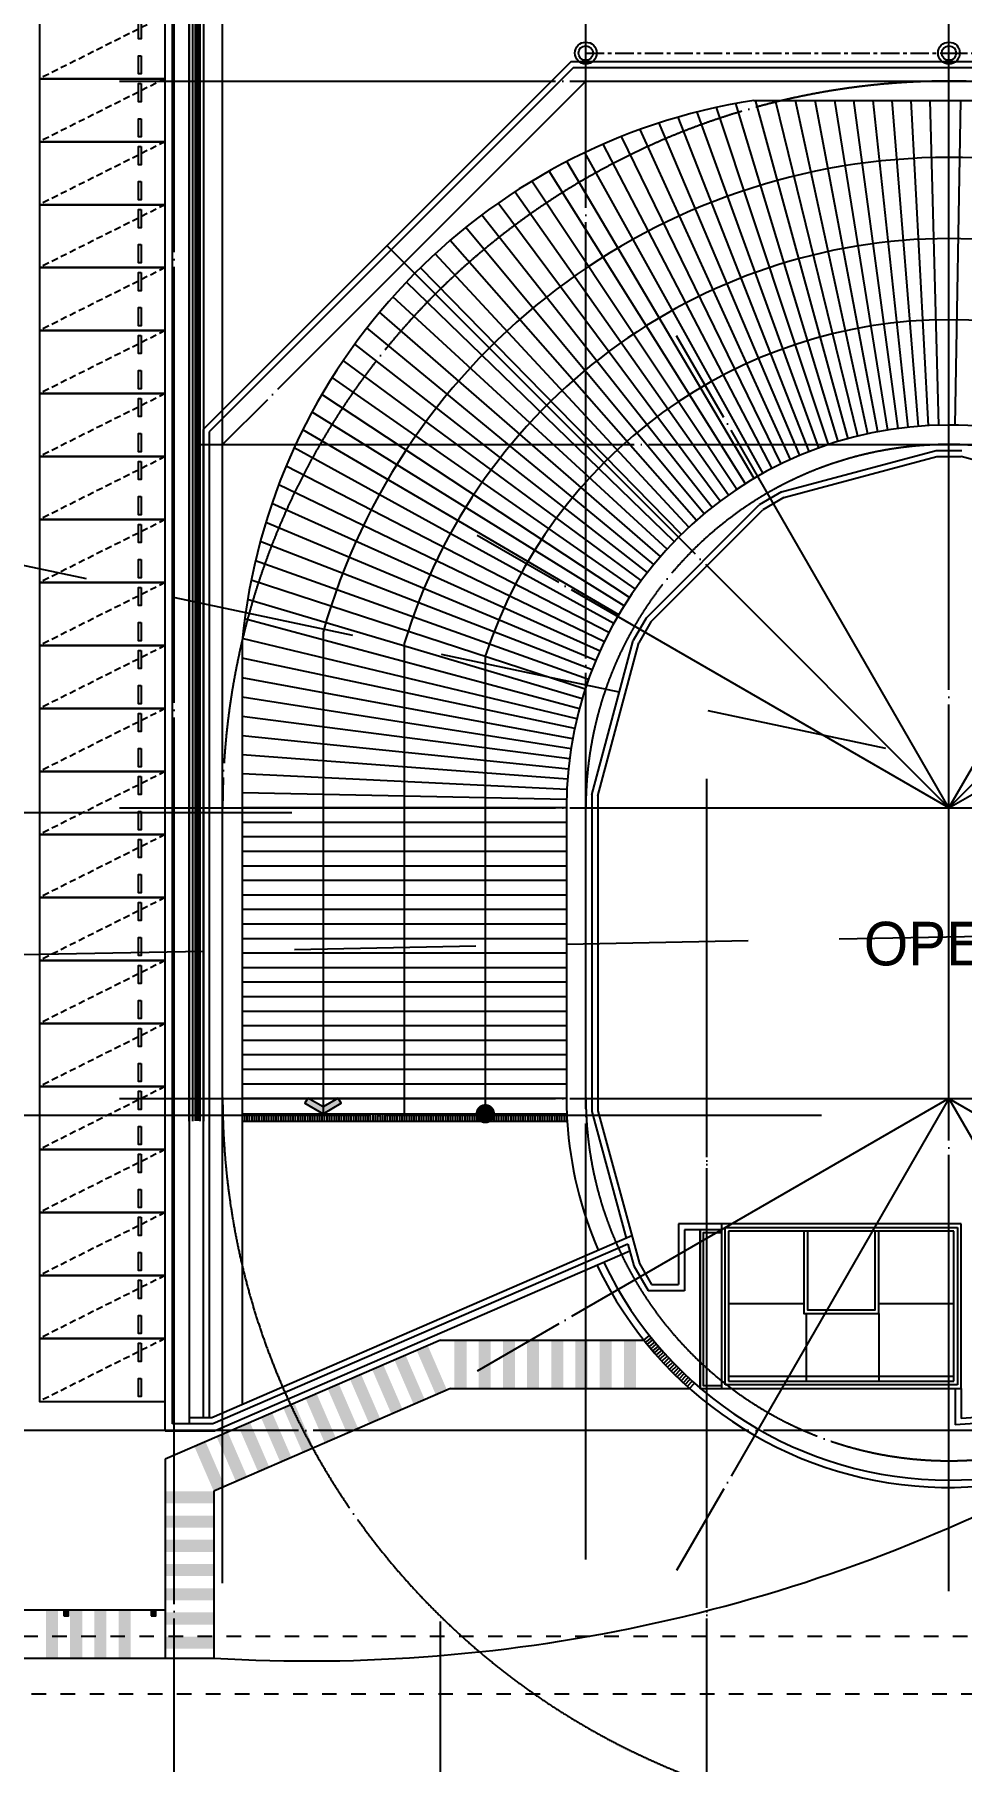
# Model space of a CAD drawing. Header units: millimetres. Extents: x 44352463 to 44913170, y -12080373 to -11704434.
# Drawn here: x 44604171 to 44642457, y -11937779 to -11866494 of the extents above; entities that cross this region are included whole.
import ezdxf

# ---------------------------------------------------------------- set-up
doc = ezdxf.new("R2010")
doc.units = ezdxf.units.MM
doc.header["$LTSCALE"] = 600
doc.header["$MEASUREMENT"] = 0
for name, pattern in [('03 단지-0902$0$HIDDEN', [0.375, 0.25, -0.125]), ('CEN', [6.2, 6, -0.1, 0, -0.1]), ('CENTERX2', [101.6, 63.5, -12.7, 12.7, -12.7]), ('HID', [0.345, 0.225, -0.12]), ('HIDDEN', [2, 1, -1])]:
    doc.linetypes.add(name, pattern=pattern)
doc.layers.get('0').update_dxf_attribs({"linetype": 'CONTINUOUS'})
for name, color, linetype in [('# 토목공사', 8, 'CONTINUOUS'), ('+우수계획', 6, 'CONTINUOUS'), ('-JS-보행로(신설)', 30, 'CONTINUOUS'), ('A-ELE-7', 8, 'CONTINUOUS'), ('A-LEAD', 7, 'CONTINUOUS'), ('A-중심선', 10, 'CEN'), ('CON-1', 2, 'CONTINUOUS'), ('ELE-4', 8, 'CONTINUOUS'), ('ELE-8', 8, 'CONTINUOUS'), ('ELE7', 7, 'CONTINUOUS'), ('ELeE-2', 6, 'CONTINUOUS'), ('FIN-1', 9, 'CONTINUOUS'), ('Parking(확장형)', 8, 'CONTINUOUS'), ('POST', 252, 'CONTINUOUS'), ('POST-Bolt', 254, 'CONTINUOUS'), ('POST-c', 254, 'CONTINUOUS'), ('SYM1', 7, 'CONTINUOUS'), ('TXT1', 3, 'CONTINUOUS'), ('t기존건물', 8, 'CONTINUOUS'), ('x-평면도$0$A-CON', 2, 'CONTINUOUS'), ('조경면적', 3, 'CONTINUOUS')]:
    doc.layers.add(name, color=color, linetype=linetype)
doc.styles.get("Standard").update_dxf_attribs({"font": ''})
doc.styles.add('돋움', font='')
doc.styles.get('Standard').set_extended_font_data('Dotum')
doc.styles.get('돋움').set_extended_font_data('Dotum')
doc.linetypes.add('KU105', pattern='A,0.9,[122,KACELINE.shx,S=0.006,R=0,X=0,Y=0],-0.2,["U",Standard,S=0.2,R=0,X=0.15,Y=-0.1],-0.25,-0.2', length=1.55)

# ---------------------------------------------------------------- blocks, each defined once
blk = doc.blocks.new('RRRRR')
at = {"layer": 't기존건물', "linetype": '03 단지-0902$0$HIDDEN', "ltscale": 50}
blk.add_line((11754859, -9234582, 105901), (11993154, -9289877, 99476), dxfattribs=at)
at = {"layer": 't기존건물', "linetype": '03 단지-0902$0$HIDDEN', "ltscale": 50, "extrusion": (-0.00015991, 1, 0), "elevation": -9291794}
blk.add_lwpolyline([(-11753376, 105951), (-11991669, 99476)], dxfattribs=at)
blk = doc.blocks.new('x-평면도$0$PARK-EX1')
at = {"layer": 'Parking(확장형)'}
blk.add_lwpolyline([(-5200, 2600), (-5200, 0), (0, 0), (0, 2600), (-5200, 2600)], dxfattribs=at)
at = {"layer": 'Parking(확장형)', "linetype": 'HID', "ltscale": 2}
blk.add_lwpolyline([(0, 2600), (-5200, 0)], dxfattribs=at)
at = {"layer": 'Parking(확장형)'}
for points in [[(-1000, 2400), (-1000, 1650), (-1100, 1650), (-1100, 2400)], [(-1000, 950), (-1000, 200), (-1100, 200), (-1100, 950)]]:
    blk.add_lwpolyline(points, close=True, dxfattribs=at)
blk = doc.blocks.new('A$C0B2276BF')
at = {"layer": '# 토목공사', "linetype": 'ByBlock', "ltscale": 0.01}
for radius in [300, 200]:
    blk.add_circle((300, 300), radius, dxfattribs=at)
blk = doc.blocks.new('A$C159fdbf0')
at = {"layer": '# 토목공사'}
for points in [[(-6798, -119632), (-6798, -62649), (54206, -62646)], [(-6648, -119632), (-6648, -62799), (54206, -62796)], [(-6348, -119632), (-6348, -63098), (54206, -63096)], [(-6198, -119632), (-6198, -63248), (54206, -63246)]]:
    blk.add_lwpolyline(points, dxfattribs=at)
at = {"layer": '# 토목공사', "linetype": 'KU105', "ltscale": 4, "const_width": 200, "flags": 128}
blk.add_lwpolyline([(-6498, -119632), (-6498, -62949), (54206, -62946)], dxfattribs=at)
at = {"layer": '# 토목공사', "linetype": 'CENTERX2', "ltscale": 0.02}
blk.add_lwpolyline([(9577, -75544), (24577, -75544), (46792, -75544)], dxfattribs=at)
at = {"layer": '# 토목공사', "linetype": 'HIDDEN'}
blk.add_lwpolyline([(106202, -107825), (107092, -110054), (83130, -119614), (55687, -143292), (-162459, -143292), (-162459, -143292), (-172759, -143292), (-172759, -140892), (-162459, -140892), (54795, -140892), (81867, -117534), (106202, -107825)], dxfattribs=at)
at = {"layer": '+우수계획', "xscale": 1.5, "yscale": 1.5, "zscale": 1.5}
for p in [(9127, -75994), (24127, -75994)]:
    blk.add_blockref('A$C0B2276BF', p, dxfattribs=at)

msp = doc.modelspace()

# ---------------------------------------------------------------- hatches: boundary and pattern name
at = {"layer": 'A-LEAD'}
h = msp.add_hatch(dxfattribs=at)
h.set_pattern_fill('GRASS', color=256, scale=80)
h.set_pattern_definition([(90, (36562275.6, -15676925.4), (-1436.84, 1436.84), [381, -2492.68]), (45, (36562275.6, -15676925.4), (-1436.841, 1436.841), [381, -1651]), (135, (36562275.6, -15676925.4), (-1436.841, -1436.841), [381, -1651])])
edge = h.paths.add_edge_path()
edge.add_line((44696406.396, -11841866.397), (44692040.637, -11847073.289))
edge.add_line((44692040.637, -11847073.289), (44690069.258, -11844779.23))
edge.add_line((44690069.258, -11844779.23), (44684773.006, -11838620.132))
edge.add_line((44684773.006, -11838620.132), (44674603.207, -11827542.254))
edge.add_line((44674603.207, -11827542.254), (44670703.559, -11830059.606))
edge.add_line((44670703.559, -11830059.606), (44665285.531, -11833556.654))
edge.add_line((44665285.531, -11833556.654), (44656608.715, -11825452.223))
edge.add_line((44656608.715, -11825452.223), (44653159.244, -11817029.426))
edge.add_line((44653159.244, -11817029.426), (44650470.871, -11812448.377))
edge.add_line((44650470.871, -11812448.377), (44640521.438, -11802721.988))
edge.add_line((44640521.438, -11802721.988), (44636291.596, -11801270.17))
edge.add_line((44636291.596, -11801270.17), (44632574.149, -11797723.14))
edge.add_line((44632574.149, -11797723.14), (44626666.136, -11794747.132))
edge.add_line((44626666.136, -11794747.132), (44617362.678, -11791713.611))
edge.add_line((44617362.678, -11791713.611), (44617785.461, -11798848.713))
edge.add_line((44617785.461, -11798848.713), (44616960.678, -11802103.544))
edge.add_line((44616960.678, -11802103.544), (44622785.201, -11804088.298))
edge.add_line((44622785.201, -11804088.298), (44626687.979, -11806054.379))
edge.add_line((44626687.979, -11806054.379), (44630913.744, -11810085.969))
edge.add_line((44630913.744, -11810085.969), (44635084.402, -11811516.84))
edge.add_line((44635084.402, -11811516.84), (44642463.916, -11818730.665))
edge.add_line((44642463.916, -11818730.665), (44644114.922, -11821544.994))
edge.add_line((44644114.922, -11821544.994), (44648124.595, -11831333.294))
edge.add_line((44648124.595, -11831333.294), (44648525.925, -11831708.042))
edge.add_line((44648525.925, -11831708.042), (44655498.828, -11831810.718))
edge.add_line((44655498.828, -11831810.718), (44655573.689, -11836797.34))
edge.add_line((44655573.689, -11836797.34), (44654050.076, -11836868.123))
edge.add_line((44654050.076, -11836868.123), (44664099.067, -11846253.685))
edge.add_line((44664099.067, -11846253.685), (44672829.8, -11840617.842))
edge.add_line((44672829.8, -11840617.842), (44685243.16, -11854334.519))
edge.add_line((44685243.16, -11854334.519), (44693197.199, -11860730.796))
edge.add_line((44693197.199, -11860730.796), (44696190.707, -11864947.452))
edge.add_line((44696190.707, -11864947.452), (44696424.993, -11866078.703))
edge.add_line((44696424.993, -11866078.703), (44699366.974, -11871539.329))
edge.add_line((44699366.974, -11871539.329), (44701379.02, -11873623.791))
edge.add_line((44701379.02, -11873623.791), (44698660.775, -11882216.731))
edge.add_line((44698660.775, -11882216.731), (44692129.86, -11893203.467))
edge.add_line((44692129.86, -11893203.467), (44694988.945, -11900076.403))
edge.add_line((44694988.945, -11900076.403), (44696180.974, -11901451.579))
edge.add_line((44696180.974, -11901451.579), (44711244.921, -11888393.864))
edge.add_arc((44702729.969, -11878570.646), 13000, 310.91936792, 390.20404832)
edge.add_line((44713965.079, -11872030.593), (44704079.754, -11855048.664))
edge.add_line((44704079.754, -11855048.664), (44696406.396, -11841866.397))
at = {"layer": 'SYM1'}
msp.add_hatch(color=256, dxfattribs=at).paths.add_polyline_path([(44616090.362, -11910762.171), (44616718.606, -11910399.453), (44616839.512, -11910608.868), (44616090.362, -11911041.39), (44615341.212, -11910608.868), (44615462.117, -11910399.453)])

# ---------------------------------------------------------------- linework, layer by layer
at = {"layer": '-JS-보행로(신설)'}
msp.add_arc((44615472.767, -11867208.503), 66423.025, 266.63310588, 298.43845925, dxfattribs=at)
at = {"layer": 'A-ELE-7'}
for p, q in [((44636563.302, -11883559.902), (44631543.981, -11869691.531)), ((44636962.03, -11883421.592), (44632341.305, -11869503.612)), ((44637364.31, -11883293.981), (44633142.571, -11869342.164)), ((44637769.855, -11883177.16), (44633946.791, -11869207.201)), ((44638178.374, -11883071.212), (44634781.948, -11869216.849)), ((44638589.578, -11882976.212), (44635603.628, -11869216.849)), ((44639003.172, -11882892.23), (44636415.835, -11869216.849)), ((44639418.861, -11882819.324), (44637219.872, -11869216.849)), ((44639836.35, -11882757.546), (44638016.993, -11869216.849)), ((44640255.339, -11882706.941), (44638808.411, -11869216.849)), ((44640675.53, -11882667.545), (44639595.306, -11869216.849)), ((44641096.624, -11882639.386), (44640378.831, -11869216.849)), ((44641518.319, -11882622.483), (44641160.121, -11869216.849)), ((44641940.315, -11882616.85), (44641940.296, -11869216.849)), ((44642201.955, -11882619.018), (44642423.902, -11869216.849)), ((44635391.26, -11884038.002), (44629185.584, -11870413.312)), ((44635777.637, -11883868.217), (44629965.128, -11870146.504)), ((44636168.411, -11883708.813), (44630751.591, -11869905.862)), ((44634632.795, -11884408.22), (44627651.195, -11871024.627)), ((44635009.555, -11884218.045), (44628413.945, -11870706.098)), ((44633895.181, -11884818.411), (44626156.246, -11871737.77)), ((44634261.249, -11884608.389), (44626898.307, -11871368.624)), ((44633180.523, -11885267.404), (44624708.394, -11872550.013)), ((44633534.854, -11885038.135), (44625425.962, -11872131.701)), ((44632832.442, -11885506.056), (44624004.462, -11872992.259)), ((44632156.018, -11886010.818), (44622641.09, -11873946.567)), ((44632490.859, -11885753.92), (44623315.067, -11873457.953)), ((44631828.158, -11886276.568), (44621983.39, -11874457.536)), ((44631507.513, -11886550.98), (44621342.799, -11874990.256)), ((44630888.776, -11887125.002), (44620116.144, -11876118.355)), ((44631194.311, -11886833.859), (44620720.124, -11875544.087)), ((44630591.126, -11887424.201), (44619531.606, -11876712.35)), ((44630301.573, -11887731.244), (44618967.226, -11877325.332)), ((44630020.324, -11888045.911), (44618423.687, -11877956.53)), ((44629747.58, -11888367.978), (44617901.637, -11878605.145)), ((44629483.535, -11888697.215), (44617401.687, -11879270.35)), ((44629228.378, -11889033.387), (44616924.412, -11879951.293)), ((44628982.291, -11889376.254), (44616470.346, -11880647.1)), ((44628745.449, -11889725.572), (44616039.986, -11881356.875)), ((44628518.021, -11890081.091), (44615633.787, -11882079.703)), ((44628300.17, -11890442.557), (44615252.162, -11882814.654)), ((44628092.051, -11890809.714), (44614895.482, -11883560.781)), ((44627893.812, -11891182.298), (44614564.078, -11884317.124)), ((44627705.595, -11891560.044), (44614258.234, -11885082.716)), ((44627527.535, -11891942.683), (44613978.193, -11885856.577)), ((44627359.758, -11892329.941), (44613724.154, -11886637.726)), ((44627202.384, -11892721.542), (44613496.272, -11887425.174)), ((44627055.525, -11893117.208), (44613294.658, -11888217.934)), ((44626919.287, -11893516.654), (44613119.379, -11889015.016)), ((44626793.766, -11893919.597), (44612970.462, -11889815.436)), ((44626679.052, -11894325.749), (44612847.887, -11890618.213)), ((44626575.227, -11894734.82), (44612751.595, -11891422.374)), ((44626482.365, -11895146.519), (44612740.185, -11892239.373)), ((44626400.532, -11895560.551), (44612740.185, -11893049.892)), ((44626329.786, -11895976.621), (44612740.185, -11893852.489)), ((44626270.179, -11896394.433), (44612740.185, -11894648.411)), ((44626221.752, -11896813.687), (44612740.185, -11895438.862)), ((44626184.541, -11897234.086), (44612740.185, -11896225.018)), ((44626158.571, -11897655.329), (44612740.185, -11897008.027)), ((44626143.862, -11898077.115), (44612740.185, -11897789.021)), ((44626140.209, -11898416.634), (44612740.185, -11898416.634)), ((44626140.209, -11899016.634), (44612740.185, -11899016.634)), ((44626140.209, -11899616.634), (44612740.185, -11899616.634)), ((44626140.209, -11900216.634), (44612740.185, -11900216.634)), ((44626140.209, -11900816.634), (44612740.185, -11900816.634)), ((44626140.209, -11901416.634), (44612740.185, -11901416.634)), ((44626140.209, -11902016.634), (44612740.185, -11902016.634)), ((44626140.209, -11902616.634), (44612740.185, -11902616.634)), ((44626140.209, -11903216.634), (44612740.185, -11903216.634)), ((44626140.209, -11903816.634), (44612740.185, -11903816.634)), ((44626140.209, -11904416.634), (44612740.185, -11904416.634)), ((44626140.209, -11905016.634), (44612740.185, -11905016.634)), ((44626140.209, -11905616.634), (44612740.185, -11905616.634)), ((44626140.209, -11906216.634), (44612740.185, -11906216.634)), ((44626140.209, -11906816.634), (44612740.185, -11906816.634)), ((44626140.209, -11907416.634), (44612740.185, -11907416.634)), ((44626140.209, -11908016.634), (44612740.185, -11908016.634)), ((44626140.209, -11908616.634), (44612740.185, -11908616.634)), ((44626140.209, -11909216.634), (44612740.185, -11909216.634)), ((44626140.209, -11909816.634), (44612740.185, -11909816.634)), ((44626140.209, -11910416.634), (44612740.185, -11910416.634)), ((44612740.35, -11911041.601), (44612740.35, -11911341.601)), ((44612840.35, -11911041.601), (44612840.35, -11911341.601)), ((44612940.35, -11911041.601), (44612940.35, -11911341.601)), ((44613040.35, -11911041.601), (44613040.35, -11911341.601)), ((44613140.35, -11911041.601), (44613140.35, -11911341.601)), ((44613240.35, -11911041.601), (44613240.35, -11911341.601)), ((44613340.35, -11911041.601), (44613340.35, -11911341.601)), ((44613440.35, -11911041.601), (44613440.35, -11911341.601)), ((44613540.35, -11911041.601), (44613540.35, -11911341.601)), ((44613640.35, -11911041.601), (44613640.35, -11911341.601)), ((44613740.35, -11911041.601), (44613740.35, -11911341.601)), ((44613840.35, -11911041.601), (44613840.35, -11911341.601)), ((44613940.35, -11911041.601), (44613940.35, -11911341.601)), ((44614040.35, -11911041.601), (44614040.35, -11911341.601)), ((44614140.35, -11911041.601), (44614140.35, -11911341.601)), ((44614240.35, -11911041.601), (44614240.35, -11911341.601)), ((44614340.35, -11911041.601), (44614340.35, -11911341.601)), ((44614440.35, -11911041.601), (44614440.35, -11911341.601)), ((44614540.35, -11911041.601), (44614540.35, -11911341.601)), ((44614640.35, -11911041.601), (44614640.35, -11911341.601)), ((44614740.35, -11911041.601), (44614740.35, -11911341.601)), ((44614840.35, -11911041.601), (44614840.35, -11911341.601)), ((44614940.35, -11911041.601), (44614940.35, -11911341.601)), ((44615040.35, -11911041.601), (44615040.35, -11911341.601)), ((44615140.35, -11911041.601), (44615140.35, -11911341.601)), ((44615240.35, -11911041.601), (44615240.35, -11911341.601)), ((44615340.35, -11911041.601), (44615340.35, -11911341.601)), ((44615440.35, -11911041.601), (44615440.35, -11911341.601)), ((44615540.35, -11911041.601), (44615540.35, -11911341.601)), ((44615640.35, -11911041.601), (44615640.35, -11911341.601)), ((44615740.35, -11911041.601), (44615740.35, -11911341.601)), ((44615840.35, -11911041.601), (44615840.35, -11911341.601)), ((44615940.35, -11911041.601), (44615940.35, -11911341.601)), ((44616040.35, -11911041.601), (44616040.35, -11911341.601)), ((44616140.35, -11911041.601), (44616140.35, -11911341.601)), ((44616240.35, -11911041.601), (44616240.35, -11911341.601)), ((44616340.35, -11911041.601), (44616340.35, -11911341.601)), ((44616440.35, -11911041.601), (44616440.35, -11911341.601)), ((44616540.35, -11911041.601), (44616540.35, -11911341.601)), ((44616640.35, -11911041.601), (44616640.35, -11911341.601)), ((44616740.35, -11911041.601), (44616740.35, -11911341.601)), ((44616840.35, -11911041.601), (44616840.35, -11911341.601)), ((44616940.35, -11911041.601), (44616940.35, -11911341.601)), ((44617040.35, -11911041.601), (44617040.35, -11911341.601)), ((44617140.35, -11911041.601), (44617140.35, -11911341.601)), ((44617240.35, -11911041.601), (44617240.35, -11911341.601)), ((44617340.35, -11911041.601), (44617340.35, -11911341.601)), ((44617440.35, -11911041.601), (44617440.35, -11911341.601)), ((44617540.35, -11911041.601), (44617540.35, -11911341.601)), ((44617640.35, -11911041.601), (44617640.35, -11911341.601)), ((44617740.35, -11911041.601), (44617740.35, -11911341.601)), ((44617840.35, -11911041.601), (44617840.35, -11911341.601)), ((44617940.35, -11911041.601), (44617940.35, -11911341.601)), ((44618040.35, -11911041.601), (44618040.35, -11911341.601)), ((44618140.35, -11911041.601), (44618140.35, -11911341.601)), ((44618240.35, -11911041.601), (44618240.35, -11911341.601)), ((44618340.35, -11911041.601), (44618340.35, -11911341.601)), ((44618440.35, -11911041.601), (44618440.35, -11911341.601)), ((44618540.35, -11911041.601), (44618540.35, -11911341.601)), ((44618640.35, -11911041.601), (44618640.35, -11911341.601)), ((44618740.35, -11911041.601), (44618740.35, -11911341.601)), ((44618840.35, -11911041.601), (44618840.35, -11911341.601)), ((44618940.35, -11911041.601), (44618940.35, -11911341.601)), ((44619040.35, -11911041.601), (44619040.35, -11911341.601)), ((44619140.35, -11911041.601), (44619140.35, -11911341.601)), ((44619240.35, -11911041.601), (44619240.35, -11911341.601)), ((44619340.35, -11911041.601), (44619340.35, -11911341.601)), ((44619440.35, -11911041.601), (44619440.35, -11911341.601)), ((44619540.35, -11911041.601), (44619540.35, -11911341.601)), ((44619640.35, -11911041.601), (44619640.35, -11911341.601)), ((44619740.35, -11911041.601), (44619740.35, -11911341.601)), ((44619840.35, -11911041.601), (44619840.35, -11911341.601)), ((44619940.35, -11911041.601), (44619940.35, -11911341.601)), ((44620040.35, -11911041.601), (44620040.35, -11911341.601)), ((44620140.35, -11911041.601), (44620140.35, -11911341.601)), ((44620240.35, -11911041.601), (44620240.35, -11911341.601)), ((44620340.35, -11911041.601), (44620340.35, -11911341.601)), ((44620440.35, -11911041.601), (44620440.35, -11911341.601)), ((44620540.35, -11911041.601), (44620540.35, -11911341.601)), ((44620640.35, -11911041.601), (44620640.35, -11911341.601)), ((44620740.35, -11911041.601), (44620740.35, -11911341.601)), ((44620840.35, -11911041.601), (44620840.35, -11911341.601)), ((44620940.35, -11911041.601), (44620940.35, -11911341.601)), ((44621040.35, -11911041.601), (44621040.35, -11911341.601)), ((44621140.35, -11911041.601), (44621140.35, -11911341.601)), ((44621240.35, -11911041.601), (44621240.35, -11911341.601)), ((44621340.35, -11911041.601), (44621340.35, -11911341.601)), ((44621440.35, -11911041.601), (44621440.35, -11911341.601)), ((44621540.35, -11911041.601), (44621540.35, -11911341.601)), ((44621640.35, -11911041.601), (44621640.35, -11911341.601)), ((44621740.35, -11911041.601), (44621740.35, -11911341.601)), ((44621840.35, -11911041.601), (44621840.35, -11911341.601)), ((44621940.35, -11911041.601), (44621940.35, -11911341.601)), ((44622040.35, -11911041.601), (44622040.35, -11911341.601)), ((44622140.35, -11911041.601), (44622140.35, -11911341.601)), ((44622240.35, -11911041.601), (44622240.35, -11911341.601)), ((44622340.35, -11911041.601), (44622340.35, -11911341.601)), ((44622440.35, -11911041.601), (44622440.35, -11911341.601)), ((44622540.35, -11911041.601), (44622540.35, -11911341.601)), ((44622640.35, -11911041.601), (44622640.35, -11911341.601)), ((44622740.35, -11911041.601), (44622740.35, -11911341.601)), ((44622840.35, -11911041.601), (44622840.35, -11911341.601)), ((44622940.35, -11911041.601), (44622940.35, -11911341.601)), ((44623040.35, -11911041.601), (44623040.35, -11911341.601)), ((44623140.35, -11911041.601), (44623140.35, -11911341.601)), ((44623240.35, -11911041.601), (44623240.35, -11911341.601)), ((44623340.35, -11911041.601), (44623340.35, -11911341.601)), ((44623440.35, -11911041.601), (44623440.35, -11911341.601)), ((44623540.35, -11911041.601), (44623540.35, -11911341.601)), ((44623640.35, -11911041.601), (44623640.35, -11911341.601)), ((44623740.35, -11911041.601), (44623740.35, -11911341.601)), ((44623840.35, -11911041.601), (44623840.35, -11911341.601)), ((44623940.35, -11911041.601), (44623940.35, -11911341.601)), ((44624040.35, -11911041.601), (44624040.35, -11911341.601)), ((44624140.35, -11911041.601), (44624140.35, -11911341.601)), ((44624240.35, -11911041.601), (44624240.35, -11911341.601)), ((44624340.35, -11911041.601), (44624340.35, -11911341.601)), ((44624440.35, -11911041.601), (44624440.35, -11911341.601)), ((44624540.35, -11911041.601), (44624540.35, -11911341.601)), ((44624640.35, -11911041.601), (44624640.35, -11911341.601)), ((44624740.35, -11911041.601), (44624740.35, -11911341.601)), ((44624840.35, -11911041.601), (44624840.35, -11911341.601)), ((44624940.35, -11911041.601), (44624940.35, -11911341.601)), ((44625040.35, -11911041.601), (44625040.35, -11911341.601)), ((44625140.35, -11911041.601), (44625140.35, -11911341.601)), ((44625240.35, -11911041.601), (44625240.35, -11911341.601)), ((44625340.35, -11911041.601), (44625340.35, -11911341.601)), ((44625440.35, -11911041.601), (44625440.35, -11911341.601)), ((44625540.35, -11911041.601), (44625540.35, -11911341.601)), ((44625640.35, -11911041.601), (44625640.35, -11911341.601)), ((44625740.35, -11911041.601), (44625740.35, -11911341.601)), ((44625840.35, -11911041.601), (44625840.35, -11911341.601)), ((44625940.35, -11911041.601), (44625940.35, -11911341.601)), ((44626040.35, -11911041.601), (44626040.35, -11911341.601)), ((44626140.35, -11911041.601), (44626140.35, -11911341.601)), ((44629338.089, -11920386.729), (44629572.912, -11920200.024)), ((44629642.882, -11920287.391), (44629409.389, -11920475.754)), ((44629481.317, -11920564.272), (44629713.47, -11920374.259)), ((44629784.671, -11920460.625), (44629553.87, -11920652.278)), ((44629627.045, -11920739.768), (44629856.483, -11920546.485)), ((44629928.901, -11920631.834), (44629700.838, -11920826.737)), ((44629775.245, -11920913.182), (44630001.922, -11920716.668)), ((44630075.542, -11920800.982), (44629850.263, -11920999.097)), ((44629925.888, -11921084.479), (44630149.757, -11920884.772)), ((44630224.564, -11920968.035), (44630002.115, -11921169.322)), ((44630078.942, -11921253.624), (44630299.959, -11921050.766)), ((44630375.938, -11921132.96), (44630156.364, -11921337.379)), ((44630234.377, -11921420.583), (44630452.498, -11921214.615)), ((44630529.634, -11921295.724), (44630312.978, -11921503.233)), ((44630392.162, -11921585.324), (44630607.343, -11921376.286)), ((44630685.621, -11921456.294), (44630471.926, -11921666.852)), ((44630552.265, -11921747.813), (44630764.463, -11921535.746)), ((44630843.867, -11921614.638), (44630633.176, -11921828.202)), ((44630714.655, -11921908.017), (44630923.827, -11921692.965)), ((44631004.34, -11921770.724), (44630796.697, -11921987.252)), ((44630879.298, -11922065.904), (44631085.402, -11921847.91)), ((44631167.009, -11921924.521), (44630962.454, -11922143.969)), ((44631046.161, -11922221.442), (44631249.156, -11922000.551)), ((44631331.84, -11922075.997), (44631130.415, -11922298.321)), ((44631228.805, -11922386.729), (44631428.396, -11922162.757))]:
    msp.add_line(p, q, dxfattribs=at)
at = {"layer": 'A-중심선', "ltscale": 5}
for p, q in [((44609940.232, -12042884.796), (44609940.232, -11824697.371)), ((44611940.209, -11929444.407), (44611940.209, -11824697.418)), ((44611940.232, -11930423.108), (44611940.232, -11824699.043)), ((44626940.209, -11929444.407), (44626940.209, -11824699.043)), ((44641940.209, -11930744.407), (44641940.209, -11824699.043)), ((44641940.209, -11930744.407), (44641940.209, -11824699.043)), ((44626940.209, -11929444.407), (44626940.209, -11834059.679)), ((44607685.86, -11868416.85), (44745280.078, -11868416.85)), ((44626940.209, -11868416.85), (44611940.162, -11883416.85)), ((44667440.185, -11872916.809), (44641940.185, -11898416.809)), ((44618728.053, -11875204.718), (44641940.185, -11898416.809)), ((44641940.185, -11898416.809), (44630690.185, -11878931.238)), ((44641940.185, -11898416.809), (44653190.185, -11878931.238)), ((44610933.674, -11883416.85), (44745280.078, -11883416.85)), ((44641940.185, -11898416.809), (44622454.614, -11887166.809)), ((44641940.185, -11898416.809), (44661425.757, -11887166.809)), ((44631940.232, -12043040.156), (44631940.232, -11897224.108)), ((44631940.232, -12042884.796), (44631940.232, -11897582.749)), ((44614794.472, -11898616.81), (44413938.371, -11898616.81)), ((44607685.86, -11898416.85), (44745280.078, -11898416.85)), ((44609940.209, -11916538.903), (44609940.209, -11904405.263)), ((44607685.86, -11910416.85), (44745280.078, -11910416.85)), ((44641940.185, -11910416.89), (44622454.614, -11921666.89)), ((44641940.185, -11910416.89), (44630690.185, -11929902.462)), ((44641940.185, -11910416.89), (44661425.757, -11921666.89)), ((44641940.185, -11910416.89), (44653190.185, -11929902.462)), ((44636673.501, -11911116.81), (44413938.371, -11911116.81)), ((44745280.078, -11924116.81), (44413938.371, -11924116.81)), ((44620940.232, -12042884.796), (44620940.232, -11932008.425))]:
    msp.add_line(p, q, dxfattribs=at)
for centre, radius, start, end in [((44641940.185, -11898416.809), 29999.96, 359.99992284, 180.00007716), ((44641940.115, -11898416.85), 15000.047, 0, 180), ((44641940.194, -11910366.85), 30000, 180, 0), ((44641940.194, -11910366.85), 15000, 180, 0)]:
    msp.add_arc(centre, radius, start, end, dxfattribs=at)
at = {"layer": 'CON-1'}
for p, q in [((44642440.216, -11915586.71), (44632540.216, -11915586.71)), ((44632540.216, -11915586.71), (44632540.216, -11922386.706)), ((44632690.216, -11915736.71), (44642290.216, -11915736.71)), ((44632690.216, -11922236.706), (44632690.216, -11915736.71)), ((44642140.216, -11915886.71), (44632840.216, -11915886.711)), ((44632840.216, -11915886.711), (44632840.216, -11922086.706)), ((44642140.216, -11922086.706), (44642140.216, -11915886.71)), ((44642290.216, -11915736.71), (44642290.216, -11922236.705)), ((44642440.216, -11922386.706), (44642440.216, -11915586.71)), ((44632540.216, -11922386.706), (44642440.216, -11922386.706)), ((44642290.216, -11922236.705), (44632690.216, -11922236.706)), ((44632840.216, -11922086.706), (44642140.216, -11922086.706))]:
    msp.add_line(p, q, dxfattribs=at)
for points in [[(44635940.223, -11915886.71), (44635940.223, -11919286.664), (44639040.223, -11919286.664), (44639040.223, -11915886.71)], [(44636090.223, -11915886.71), (44636090.223, -11919136.664), (44638890.223, -11919136.664), (44638890.223, -11915886.71)]]:
    msp.add_lwpolyline(points, dxfattribs=at)
at = {"layer": 'ELE-8'}
for p, q in [((44635940.223, -11918886.71), (44632840.216, -11918886.711)), ((44642140.216, -11918886.71), (44639040.223, -11918886.71)), ((44636040.223, -11919286.664), (44636040.223, -11922086.706)), ((44639040.223, -11919286.664), (44639040.223, -11922086.706)), ((44642140.216, -11921886.71), (44632840.216, -11921886.711)), ((44642140.216, -11921886.71), (44632840.216, -11921886.711))]:
    msp.add_line(p, q, dxfattribs=at)
at = {"layer": 'ELE7'}
for p, q in [((44626315.921, -11867616.849), (44611140.185, -11882792.585)), ((44626419.475, -11867866.849), (44611390.185, -11882896.139)), ((44657564.449, -11867616.849), (44626315.921, -11867616.849)), ((44657460.896, -11867866.849), (44626419.475, -11867866.849)), ((44633883.503, -11869216.849), (44649996.868, -11869216.849)), ((44611140.185, -11882792.585), (44611140.185, -11923596.356)), ((44611390.185, -11882896.139), (44611390.185, -11923596.356)), ((44635026.725, -11885376.519), (44641407.295, -11883666.826)), ((44635123.221, -11885609.481), (44641440.209, -11883916.826)), ((44641407.295, -11883666.826), (44642473.122, -11883666.826)), ((44641440.209, -11883916.826), (44642440.209, -11883916.826)), ((44648757.196, -11885609.481), (44642440.209, -11883916.826)), ((44635026.725, -11885376.519), (44634103.692, -11885909.431)), ((44629432.79, -11890580.333), (44634103.692, -11885909.431)), ((44629632.84, -11890733.837), (44634257.196, -11886109.481)), ((44635123.221, -11885609.481), (44634257.196, -11886109.481)), ((44629432.79, -11890580.333), (44628899.877, -11891503.366)), ((44629632.84, -11890733.837), (44629132.84, -11891599.862)), ((44612740.185, -11891535.225), (44612740.185, -11911341.857)), ((44627190.209, -11897883.936), (44628899.877, -11891503.366)), ((44627440.209, -11897916.85), (44629132.84, -11891599.862)), ((44627190.209, -11897883.936), (44627190.209, -11910950.234)), ((44627440.209, -11897916.85), (44627440.209, -11910916.85)), ((44626140.209, -11898416.844), (44626140.209, -11910366.905)), ((44612740.185, -11911041.857), (44626154.632, -11911041.857)), ((44627190.209, -11910950.234), (44628613.534, -11916184.521)), ((44627440.209, -11910916.85), (44629154.546, -11917221.332)), ((44612740.185, -11911341.857), (44626170.318, -11911341.857)), ((44612740.185, -11911341.857), (44612740.185, -11923054.286)), ((44630763.393, -11915586.71), (44630763.393, -11918087.311)), ((44632540.216, -11915586.71), (44630763.393, -11915586.71)), ((44631013.393, -11915836.71), (44631013.393, -11918348.468)), ((44632520.195, -11915836.71), (44631013.393, -11915836.71)), ((44631670.195, -11922386.706), (44631670.195, -11915836.71)), ((44628845.333, -11916084.201), (44611487.674, -11923596.356)), ((44628679.809, -11916428.246), (44611539.452, -11923846.356)), ((44628679.809, -11916428.246), (44628921.818, -11917318.236)), ((44628921.818, -11917318.236), (44629510.181, -11918337.311)), ((44629154.546, -11917221.332), (44629654.546, -11918087.357)), ((44629654.546, -11918087.311), (44630763.393, -11918087.311)), ((44629510.181, -11918337.311), (44631013.393, -11918337.311)), ((44642190.216, -11922386.705), (44642190.216, -11923884.49)), ((44642440.216, -11922386.705), (44642440.216, -11923616.826)), ((44648735.496, -11923186.714), (44642440.216, -11923616.826)), ((44611487.674, -11923596.356), (44610566.761, -11923596.356)), ((44611539.452, -11923846.356), (44610566.767, -11923846.356)), ((44648810.33, -11923432.184), (44642190.216, -11923884.49))]:
    msp.add_line(p, q, dxfattribs=at)
for points in [[(44632540.216, -11915836.71), (44631670.195, -11915836.71), (44631670.195, -11922386.706), (44632540.216, -11922386.706)], [(44632540.216, -11915956.71), (44631790.195, -11915956.71), (44631790.195, -11922266.706), (44632540.216, -11922266.706)]]:
    msp.add_lwpolyline(points, dxfattribs=at)
for centre, radius, start, end in [((44637694.252, -11894001.214), 25075.616, 98.74112546, 174.35629099), ((44641940.209, -11898416.85), 15800, 90.00008452, 180), ((44641940.209, -11898416.85), 15800, 359.86079111, 89.99991548), ((44641940.209, -11910366.896), 15800, 180, 183.5377621), ((44641940.209, -11910366.896), 15800, 183.5377621, 203.60958881), ((44641940.209, -11910366.896), 16100, 205.56383501, 328.27081885), ((44641940.209, -11910366.896), 15800, 205.56383501, 269.99991548), ((44641940.162, -11910366.896), 15800, 270.00008452, 328.13211829)]:
    msp.add_arc(centre, radius, start, end, dxfattribs=at)
at = {"layer": 'ELeE-2'}
for points in [[(44664787.613, -11922668.411, 0.104410202), (44667790.174, -11912387.308), (44667790.174, -11891157.248, 0.3361159), (44641940.248, -11871566.85, 0.336118509), (44616090.197, -11891157.415), (44616090.197, -11911041.857)], [(44661730.816, -11921277.864, 0.105485089), (44664440.174, -11912255.401), (44664440.174, -11891634.404, 0.330838797), (44641940.243, -11874916.85, 0.330841522), (44619440.197, -11891634.558), (44619440.197, -11911041.857)], [(44658671.521, -11919885.911, 0.10706865), (44661090.174, -11912113.268), (44661090.174, -11892147.772, 0.324307864), (44641940.238, -11878266.85, 0.324310735), (44622790.197, -11892147.914), (44622790.197, -11911041.857)]]:
    msp.add_lwpolyline(points, format="xyb", dxfattribs=at)
at = {"layer": 'FIN-1', "ltscale": 0.1}
for p, q in [((44609571.794, -11924146.309), (44609570.252, -11854986.81)), ((44609571.794, -11924146.309), (44609570.473, -11864916.81)), ((44628759.362, -11916720.671), (44611601.609, -11924146.309)), ((44611601.609, -11924146.309), (44609571.794, -11924146.309)), ((44611601.609, -11924146.309), (44609571.794, -11924146.309))]:
    msp.add_line(p, q, dxfattribs=at)
at = {"layer": 'FIN-1'}
for p, q in [((44628759.339, -11916720.74), (44611601.585, -11924146.378)), ((44620940.373, -11920386.729), (44609571.771, -11925306.903)), ((44620940.373, -11920386.729), (44629338.089, -11920386.729)), ((44621354.595, -11922386.729), (44611571.771, -11926620.6)), ((44621354.595, -11922386.729), (44631228.805, -11922386.729)), ((44609571.771, -11925306.903), (44609571.771, -11933516.877)), ((44611571.771, -11926620.6), (44611571.771, -11933516.877)), ((44502540.209, -11931516.877), (44609571.771, -11931516.877)), ((44502540.209, -11933516.877), (44611571.771, -11933516.877)), ((44502540.209, -11933516.877), (44611571.771, -11933516.877))]:
    msp.add_line(p, q, dxfattribs=at)
for points in [[(44619831.419, -11923045.938), (44620290.289, -11922847.346), (44619037.05, -11921210.461), (44619495.919, -11921011.868)], [(44620749.158, -11922648.753), (44621208.027, -11922450.161), (44619954.789, -11920813.276), (44620413.658, -11920614.684)], [(44621513.393, -11922386.729), (44622013.393, -11922386.729), (44621513.393, -11920386.729), (44622013.393, -11920386.729)], [(44622513.393, -11922386.729), (44623013.393, -11922386.729), (44622513.393, -11920386.729), (44623013.393, -11920386.729)], [(44623513.393, -11922386.729), (44624013.393, -11922386.729), (44623513.393, -11920386.729), (44624013.393, -11920386.729)], [(44624513.393, -11922386.729), (44625013.393, -11922386.729), (44624513.393, -11920386.729), (44625013.393, -11920386.729)], [(44625513.393, -11922386.729), (44626013.393, -11922386.729), (44625513.393, -11920386.729), (44626013.393, -11920386.729)], [(44626513.393, -11922386.729), (44627013.393, -11922386.729), (44626513.393, -11920386.729), (44627013.393, -11920386.729)], [(44627513.393, -11922386.729), (44628013.393, -11922386.729), (44627513.393, -11920386.729), (44628013.393, -11920386.729)], [(44628513.393, -11922386.729), (44629013.393, -11922386.729), (44628513.393, -11920386.729), (44629013.393, -11920386.729)], [(44618913.681, -11923443.123), (44619372.55, -11923244.53), (44618119.311, -11921607.645), (44618578.181, -11921409.053)], [(44617078.203, -11924237.492), (44617537.072, -11924038.9), (44616283.834, -11922402.015), (44616742.703, -11922203.422)], [(44617995.942, -11923840.307), (44618454.811, -11923641.715), (44617201.573, -11922004.83), (44617660.442, -11921806.238)], [(44615242.726, -11925031.861), (44615701.595, -11924833.269), (44614448.356, -11923196.384), (44614907.226, -11922997.791)], [(44616160.464, -11924634.677), (44616619.334, -11924436.084), (44615366.095, -11922799.199), (44615824.964, -11922600.607)], [(44613407.248, -11925826.231), (44613866.118, -11925627.638), (44612612.879, -11923990.753), (44613071.748, -11923792.161)], [(44614324.987, -11925429.046), (44614783.856, -11925230.454), (44613530.618, -11923593.568), (44613989.487, -11923394.976)], [(44611571.771, -11926620.6), (44612030.64, -11926422.007), (44610777.401, -11924785.122), (44611236.271, -11924586.53)], [(44612489.509, -11926223.415), (44612948.379, -11926024.823), (44611695.14, -11924387.938), (44612154.01, -11924189.345)], [(44609571.771, -11926629.627), (44609571.771, -11927129.627), (44611571.771, -11926629.627), (44611571.771, -11927129.627)], [(44609571.771, -11927629.627), (44609571.771, -11928129.627), (44611571.771, -11927629.627), (44611571.771, -11928129.627)], [(44609571.771, -11928629.627), (44609571.771, -11929129.627), (44611571.771, -11928629.627), (44611571.771, -11929129.627)], [(44609571.771, -11929629.627), (44609571.771, -11930129.627), (44611571.771, -11929629.627), (44611571.771, -11930129.627)], [(44609571.771, -11930629.627), (44609571.771, -11931129.627), (44611571.771, -11930629.627), (44611571.771, -11931129.627)], [(44604640.242, -11933516.877), (44605140.242, -11933516.877), (44604640.242, -11931516.877), (44605140.242, -11931516.877)], [(44605640.242, -11933516.877), (44606140.242, -11933516.877), (44605640.242, -11931516.877), (44606140.242, -11931516.877)], [(44606640.242, -11933516.877), (44607140.242, -11933516.877), (44606640.242, -11931516.877), (44607140.242, -11931516.877)], [(44607640.242, -11933516.877), (44608140.242, -11933516.877), (44607640.242, -11931516.877), (44608140.242, -11931516.877)], [(44609571.771, -11931629.627), (44609571.771, -11932129.627), (44611571.771, -11931629.627), (44611571.771, -11932129.627)], [(44609571.771, -11932629.627), (44609571.771, -11933129.627), (44611571.771, -11932629.627), (44611571.771, -11933129.627)]]:
    msp.add_solid(points, dxfattribs=at)
at = {"layer": 'POST', "color": 253}
for p, q in [((44605395.095, -11931592.997), (44605424.095, -11931592.997)), ((44605395.095, -11931732.997), (44605424.095, -11931732.997)), ((44605409.595, -11931607.497), (44605409.595, -11931578.497)), ((44605409.595, -11931718.497), (44605409.595, -11931747.497)), ((44605479.595, -11931562.997), (44605479.595, -11931762.997)), ((44605564.095, -11931732.997), (44605535.095, -11931732.997)), ((44605549.595, -11931607.497), (44605549.595, -11931578.497)), ((44605549.595, -11931718.497), (44605549.595, -11931747.497)), ((44608997.908, -11931592.993), (44609026.908, -11931592.993)), ((44608997.908, -11931732.993), (44609026.908, -11931732.993)), ((44609012.408, -11931607.493), (44609012.408, -11931578.493)), ((44609012.408, -11931718.493), (44609012.408, -11931747.493)), ((44609082.408, -11931562.993), (44609082.408, -11931762.993)), ((44609166.908, -11931732.993), (44609137.908, -11931732.993)), ((44609152.408, -11931607.493), (44609152.408, -11931578.493)), ((44609152.408, -11931718.493), (44609152.408, -11931747.493))]:
    msp.add_line(p, q, dxfattribs=at)
at = {"layer": 'POST'}
for p, q in [((44605564.095, -11931592.997), (44605535.095, -11931592.997)), ((44609166.908, -11931592.993), (44609137.908, -11931592.993))]:
    msp.add_line(p, q, dxfattribs=at)
for points in [[(44605379.595, -11931762.997), (44605579.595, -11931762.997), (44605579.595, -11931562.997), (44605379.595, -11931562.997)], [(44605379.595, -11931562.997), (44605379.595, -11931762.997)], [(44608982.408, -11931762.993), (44609182.408, -11931762.993), (44609182.408, -11931562.993)], [(44609182.408, -11931562.993), (44608982.408, -11931562.993), (44608982.408, -11931762.993)]]:
    msp.add_lwpolyline(points, dxfattribs=at)
at = {"layer": 'POST', "color": 253}
for centre in [(44605409.595, -11931592.997), (44605409.595, -11931732.997), (44605549.595, -11931592.997), (44605549.595, -11931732.997), (44609012.408, -11931592.993), (44609012.408, -11931732.993), (44609152.408, -11931592.993), (44609152.408, -11931732.993)]:
    msp.add_circle(centre, 4.5, dxfattribs=at)
at = {"layer": 'POST'}
for centre in [(44605479.595, -11931662.997), (44609082.408, -11931662.993)]:
    msp.add_circle(centre, 50, dxfattribs=at)
at = {"layer": 'POST-Bolt', "color": 252}
for p, q in [((44605395.095, -11931592.997), (44605424.095, -11931592.997)), ((44605395.095, -11931732.997), (44605424.095, -11931732.997)), ((44605409.595, -11931607.497), (44605409.595, -11931578.497)), ((44605409.595, -11931718.497), (44605409.595, -11931747.497)), ((44605564.095, -11931592.997), (44605535.095, -11931592.997)), ((44605564.095, -11931732.997), (44605535.095, -11931732.997)), ((44605549.595, -11931607.497), (44605549.595, -11931578.497)), ((44605549.595, -11931718.497), (44605549.595, -11931747.497)), ((44608997.908, -11931592.993), (44609026.908, -11931592.993)), ((44608997.908, -11931732.993), (44609026.908, -11931732.993)), ((44609012.408, -11931607.493), (44609012.408, -11931578.493)), ((44609012.408, -11931718.493), (44609012.408, -11931747.493)), ((44609166.908, -11931592.993), (44609137.908, -11931592.993)), ((44609166.908, -11931732.993), (44609137.908, -11931732.993)), ((44609152.408, -11931607.493), (44609152.408, -11931578.493)), ((44609152.408, -11931718.493), (44609152.408, -11931747.493))]:
    msp.add_line(p, q, dxfattribs=at)
for centre in [(44605409.595, -11931592.997), (44605409.595, -11931732.997), (44605549.595, -11931592.997), (44605549.595, -11931732.997), (44609012.408, -11931592.993), (44609012.408, -11931732.993), (44609152.408, -11931592.993), (44609152.408, -11931732.993)]:
    msp.add_circle(centre, 4.5, dxfattribs=at)
at = {"layer": 'POST-c'}
for p, q in [((44605379.595, -11931662.997), (44605579.595, -11931662.997)), ((44605479.595, -11931762.997), (44605479.595, -11931562.997)), ((44608982.408, -11931662.993), (44609182.408, -11931662.993)), ((44609082.408, -11931762.993), (44609082.408, -11931562.993))]:
    msp.add_line(p, q, dxfattribs=at)
at = {"layer": 'SYM1'}
msp.add_lwpolyline([(44616090.362, -11910762.171), (44615462.117, -11910399.453), (44615341.212, -11910608.868), (44616090.362, -11911041.39), (44616839.512, -11910608.868), (44616718.606, -11910399.453)], close=True, dxfattribs=at)
at = {"layer": 'SYM1', "const_width": 400}
msp.add_lwpolyline([(44622790.362, -11910842.021, -1), (44622790.362, -11911242.021, -1)], format="xyb", close=True, dxfattribs=at)
at = {"layer": '조경면적'}
for p, q in [((44610566.787, -11923846.309), (44610565.229, -11853991.81)), ((44609871.787, -11923846.309), (44609870.245, -11854686.81)), ((44610566.787, -11923846.309), (44609871.787, -11923846.309))]:
    msp.add_line(p, q, dxfattribs=at)

# ---------------------------------------------------------------- block references
at = {"ltscale": 3}
msp.add_blockref('A$C159fdbf0', (44617362.678, -11791713.611), dxfattribs=at)
at = {"layer": 'ELE-4', "rotation": 1.086555888464989}
msp.add_blockref('RRRRR', (32506027.211, -2842359.815), dxfattribs=at)
at = {"layer": 'x-평면도$0$A-CON'}
for p in [(44609570.462, -11868316.737), (44609570.492, -11870916.737), (44609570.522, -11873516.737), (44609570.552, -11876116.737), (44609570.582, -11878716.737), (44609570.612, -11881316.737), (44609570.642, -11883916.737), (44609570.672, -11886516.737), (44609570.702, -11889116.737), (44609570.732, -11891716.737), (44609570.762, -11894316.737), (44609570.792, -11896916.737), (44609570.822, -11899516.737), (44609570.851, -11902116.737), (44609570.881, -11904716.737), (44609570.911, -11907316.737), (44609570.941, -11909916.737), (44609570.971, -11912516.737), (44609571.001, -11915116.737), (44609570.462, -11917716.737), (44609570.492, -11920316.737), (44609570.522, -11922916.737)]:
    msp.add_blockref('x-평면도$0$PARK-EX1', p, dxfattribs=at)

# ---------------------------------------------------------------- texts
at = {"layer": 'TXT1', "color": 3, "style": '돋움'}
msp.add_text('OPEN', height=1800, dxfattribs=at).set_placement((44638423.909, -11904918.716))

doc.saveas('drawing.dxf')
